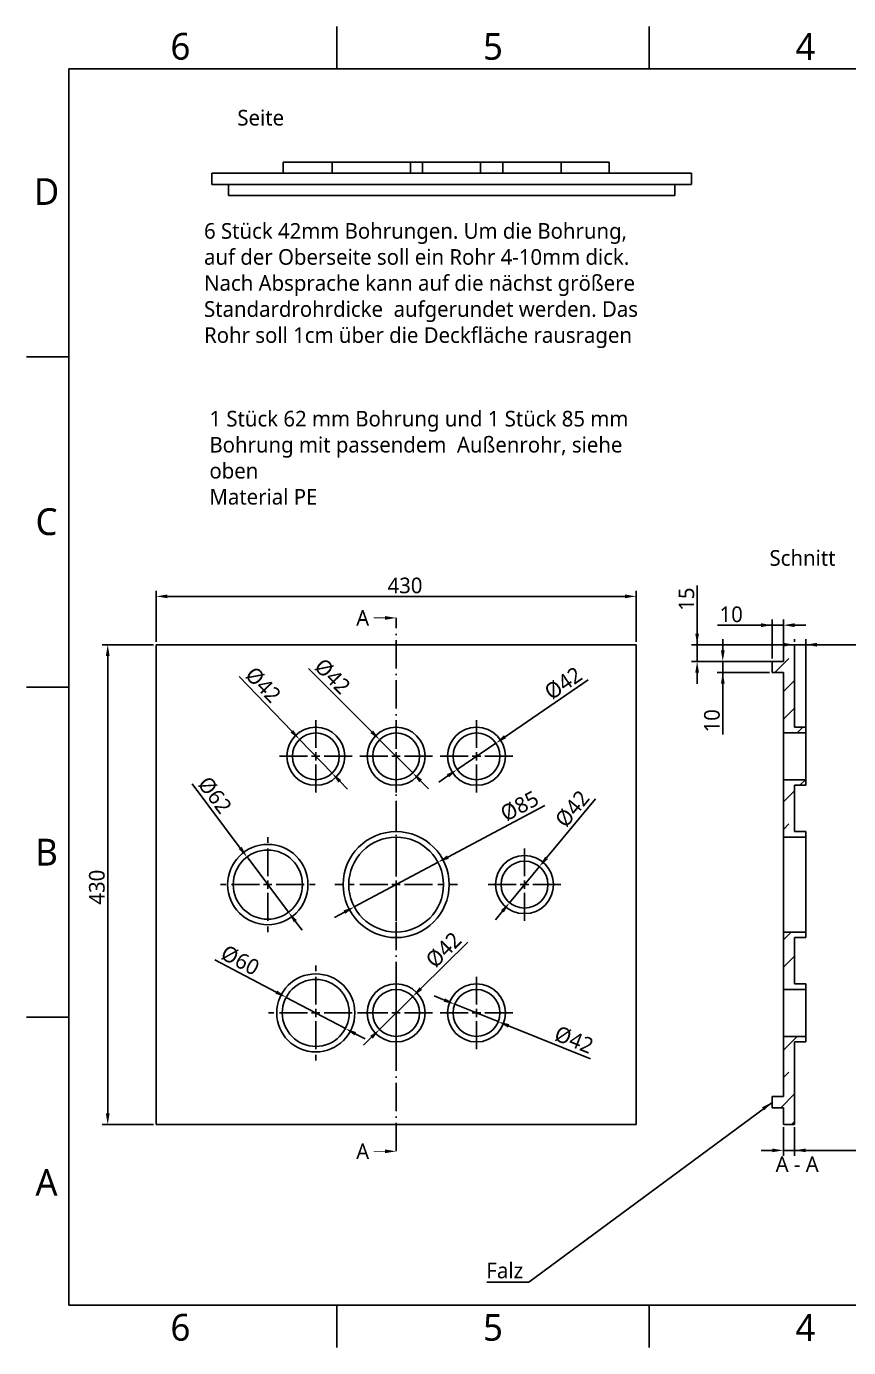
# Model space of a CAD drawing. Extents: x 1 to 420, y 0 to 296.
# Drawn here: x 1 to 185.2, y 0.5 to 296.5 of the extents above; entities that cross this region are included whole.
import ezdxf

# ---------------------------------------------------------------- set-up
doc = ezdxf.new("R2010")
doc.units = 0
doc.header["$LTSCALE"] = 12.7
doc.header["$MEASUREMENT"] = 0
doc.header["$PDMODE"] = 33
doc.header["$PDSIZE"] = 1
doc.linetypes.add('CENTER', pattern=[0.787402, 0.492126, -0.098425, 0.098425, -0.098425])
doc.linetypes.add('ONS_DASHDOT', pattern=[0.71, 0.5, -0.1, 0.01, -0.1])
doc.layers.get('DEFPOINTS').update_dxf_attribs({"linetype": 'CONTINUOUS'})
for name, color, linetype in [('ANNOTATION_TEXT', 7, 'CONTINUOUS'), ('BORDER_FRAME', 7, 'CONTINUOUS'), ('BORDER_ZONES', 7, 'CONTINUOUS'), ('CENTERMARKS', 7, 'CONTINUOUS'), ('SECTION_CUTTING_LINE', 7, 'ONS_DASHDOT'), ('VIEW_HATCHES', 7, 'CONTINUOUS'), ('VISIBLE', 7, 'CONTINUOUS')]:
    doc.layers.add(name, color=color, linetype=linetype)
doc.styles.add('ONSHAPE-STANDARD', font='NotoSans-Regular.ttf')
doc.styles.add('ONSHAPE-STANDARD-DIMENSION', font='')
doc.styles.add('ONSHAPE-STANDARD-NOTESTYLE', font='Noto Sans', dxfattribs={"height": 3.5})
doc.styles.add('ONSHAPE-STANDARD-VIEW-LABE', font='Noto Sans', dxfattribs={"height": 3.5})
doc.styles.get('ONSHAPE-STANDARD-DIMENSION').set_extended_font_data('Noto Sans')
doc.dimstyles.new('ONSHAPE-ISO-25$0', dxfattribs={"dimtxt": 3.5, "dimasz": 2.5, "dimexe": 1.25, "dimexo": 0.625, "dimtad": 1, "dimtxsty": 'ONSHAPE-STANDARD-DIMENSION', "dimcen": 2.5, "dimclrd": 7, "dimclre": 7, "dimclrt": 7, "dimadec": 1, "dimazin": 3, "dimtfac": 1, "dimtmove": 0, "dimatfit": 3})
doc.dimstyles.new('ONSHAPE-ISO-25$3', dxfattribs={"dimtxt": 3.5, "dimasz": 2.5, "dimexe": 1.25, "dimexo": 0.625, "dimtad": 1, "dimtxsty": 'ONSHAPE-STANDARD-DIMENSION', "dimcen": 0, "dimclrd": 7, "dimclre": 7, "dimclrt": 7, "dimadec": 1, "dimazin": 3, "dimtfac": 1, "dimtmove": 0, "dimatfit": 3})
pattern_1 = [(45, (170.5506, 104.2255), (-3.0881, 3.0881), [10.4814, -2.62034])]

# ---------------------------------------------------------------- blocks, each defined once
blk = doc.blocks.new('*D1')
at = {"layer": 'ANNOTATION_TEXT', "color": 7}
for p, q in [((30.06, 158.6), (30.06, 170.06)), ((32.56, 168.81), (135.06, 168.81)), ((137.56, 158.6), (137.56, 170.06))]:
    blk.add_line(p, q, dxfattribs=at)
for points in [[(32.56, 169.22), (32.56, 168.39), (30.06, 168.81)], [(135.06, 168.39), (135.06, 169.22), (137.56, 168.81)]]:
    blk.add_solid(points, dxfattribs=at)
at = {"layer": 'DEFPOINTS', "color": 0}
for p in [(137.56, 168.81), (137.56, 168.81), (30.06, 157.98), (137.56, 157.98)]:
    blk.add_point(p, dxfattribs=at)
at = {"layer": 'ANNOTATION_TEXT', "color": 7, "insert": (85.8, 171.23), "char_height": 3.5, "attachment_point": 5, "style": 'ONSHAPE-STANDARD-DIMENSION'}
blk.add_mtext('430', dxfattribs=at)
blk = doc.blocks.new('*D2')
at = {"layer": 'ANNOTATION_TEXT', "color": 7}
for p, q in [((29.44, 157.98), (17.96, 157.98)), ((19.21, 52.98), (19.21, 155.48)), ((29.44, 50.48), (17.96, 50.48))]:
    blk.add_line(p, q, dxfattribs=at)
for points in [[(19.63, 155.48), (18.79, 155.48), (19.21, 157.98)], [(18.79, 52.98), (19.63, 52.98), (19.21, 50.48)]]:
    blk.add_solid(points, dxfattribs=at)
at = {"layer": 'DEFPOINTS', "color": 0}
for p in [(19.21, 157.98), (19.21, 157.98), (30.06, 157.98), (30.06, 50.48)]:
    blk.add_point(p, dxfattribs=at)
at = {"layer": 'ANNOTATION_TEXT', "color": 7, "insert": (16.79, 103.65), "char_height": 3.5, "attachment_point": 5, "rotation": 90, "style": 'ONSHAPE-STANDARD-DIMENSION'}
blk.add_mtext('430', dxfattribs=at)
blk = doc.blocks.new('*D15')
at = {"layer": 'ANNOTATION_TEXT', "color": 7}
for p, q in [((168.05, 154.85), (168.05, 163.6)), ((170.55, 154.85), (170.55, 163.6)), ((168.05, 162.35), (155.78, 162.35)), ((165.55, 162.35), (163.05, 162.35)), ((170.55, 162.35), (168.05, 162.35)), ((173.05, 162.35), (175.55, 162.35))]:
    blk.add_line(p, q, dxfattribs=at)
for points in [[(165.55, 161.93), (165.55, 162.77), (168.05, 162.35)], [(173.05, 162.77), (173.05, 161.93), (170.55, 162.35)]]:
    blk.add_solid(points, dxfattribs=at)
at = {"layer": 'DEFPOINTS', "color": 0}
for p in [(168.05, 162.35), (168.05, 162.35), (168.05, 154.23), (170.55, 154.23)]:
    blk.add_point(p, dxfattribs=at)
at = {"layer": 'ANNOTATION_TEXT', "color": 7, "insert": (158.86, 164.77), "char_height": 3.5, "attachment_point": 5, "style": 'ONSHAPE-STANDARD-DIMENSION'}
blk.add_mtext('10', dxfattribs=at)
blk = doc.blocks.new('*D16')
at = {"layer": 'ANNOTATION_TEXT', "color": 7}
for p, q in [((156.98, 156.73), (156.98, 159.23)), ((167.43, 154.23), (155.73, 154.23)), ((156.98, 151.73), (156.98, 154.23)), ((167.43, 151.73), (155.73, 151.73)), ((156.98, 151.73), (156.98, 137.84)), ((156.98, 149.23), (156.98, 146.73))]:
    blk.add_line(p, q, dxfattribs=at)
for points in [[(156.56, 156.73), (157.4, 156.73), (156.98, 154.23)], [(157.4, 149.23), (156.56, 149.23), (156.98, 151.73)]]:
    blk.add_solid(points, dxfattribs=at)
at = {"layer": 'DEFPOINTS', "color": 0}
for p in [(156.98, 154.23), (156.98, 154.23), (168.05, 154.23), (168.05, 151.73)]:
    blk.add_point(p, dxfattribs=at)
at = {"layer": 'ANNOTATION_TEXT', "color": 7, "insert": (154.56, 140.92), "char_height": 3.5, "attachment_point": 5, "rotation": 90, "style": 'ONSHAPE-STANDARD-DIMENSION'}
blk.add_mtext('10', dxfattribs=at)
blk = doc.blocks.new('*D17')
at = {"layer": 'ANNOTATION_TEXT', "color": 7}
for p, q in [((151.23, 157.98), (151.23, 171.26)), ((151.23, 160.48), (151.23, 162.98)), ((156.92, 157.98), (149.98, 157.98)), ((151.23, 154.23), (151.23, 157.98)), ((167.99, 157.98), (157.04, 157.98)), ((169.93, 157.98), (168.11, 157.98)), ((156.92, 154.23), (149.98, 154.23)), ((169.93, 154.23), (157.04, 154.23)), ((151.23, 151.73), (151.23, 149.23))]:
    blk.add_line(p, q, dxfattribs=at)
for points in [[(150.82, 160.48), (151.65, 160.48), (151.23, 157.98)], [(151.65, 151.73), (150.82, 151.73), (151.23, 154.23)]]:
    blk.add_solid(points, dxfattribs=at)
at = {"layer": 'DEFPOINTS', "color": 0}
for p in [(151.23, 157.98), (151.23, 157.98), (170.55, 157.98), (170.55, 154.23)]:
    blk.add_point(p, dxfattribs=at)
at = {"layer": 'ANNOTATION_TEXT', "color": 7, "insert": (148.84, 168.19), "char_height": 3.5, "attachment_point": 5, "rotation": 90, "style": 'ONSHAPE-STANDARD-DIMENSION'}
blk.add_mtext('15', dxfattribs=at)
blk = doc.blocks.new('*D18')
at = {"layer": 'ANNOTATION_TEXT', "color": 7}
for p, q in [((170.55, 49.85), (170.55, 43.43)), ((173.05, 49.85), (173.05, 43.43)), ((168.05, 44.68), (165.55, 44.68)), ((170.55, 44.68), (173.05, 44.68)), ((173.05, 44.68), (194.54, 44.68)), ((175.55, 44.68), (178.05, 44.68)), ((194.66, 44.68), (204.77, 44.68))]:
    blk.add_line(p, q, dxfattribs=at)
for points in [[(168.05, 44.27), (168.05, 45.1), (170.55, 44.68)], [(175.55, 45.1), (175.55, 44.27), (173.05, 44.68)]]:
    blk.add_solid(points, dxfattribs=at)
at = {"layer": 'DEFPOINTS', "color": 0}
for p in [(170.55, 50.48), (173.05, 50.48), (173.05, 44.68), (173.05, 44.68)]:
    blk.add_point(p, dxfattribs=at)
at = {"layer": 'ANNOTATION_TEXT', "color": 7, "insert": (201.69, 47.1), "char_height": 3.5, "attachment_point": 5, "style": 'ONSHAPE-STANDARD-DIMENSION'}
blk.add_mtext('10', dxfattribs=at)
blk = doc.blocks.new('*D19')
at = {"layer": 'ANNOTATION_TEXT', "color": 7}
for p, q in [((78.34, 138.46), (64.16, 152.68)), ((87.52, 129.26), (80.11, 136.69)), ((89.29, 127.49), (91.05, 125.72))]:
    blk.add_line(p, q, dxfattribs=at)
for points in [[(78.05, 138.17), (78.64, 138.76), (80.11, 136.69)], [(89.58, 127.78), (88.99, 127.19), (87.52, 129.26)]]:
    blk.add_solid(points, dxfattribs=at)
at = {"layer": 'DEFPOINTS', "color": 0}
for p in [(80.11, 136.69), (87.52, 129.26)]:
    blk.add_point(p, dxfattribs=at)
at = {"layer": 'ANNOTATION_TEXT', "color": 7, "insert": (69.51, 150.88), "char_height": 3.5, "attachment_point": 5, "rotation": 314.9271, "style": 'ONSHAPE-STANDARD-DIMENSION'}
blk.add_mtext('%%c42', dxfattribs=at)
blk = doc.blocks.new('*D20')
at = {"layer": 'ANNOTATION_TEXT', "color": 7}
for p, q in [((94.62, 78.36), (92.3, 79.29)), ((96.94, 77.43), (106.69, 73.52)), ((109.01, 72.59), (127.37, 65.21))]:
    blk.add_line(p, q, dxfattribs=at)
for points in [[(94.47, 77.98), (94.78, 78.75), (96.94, 77.43)], [(109.16, 72.97), (108.85, 72.2), (106.69, 73.52)]]:
    blk.add_solid(points, dxfattribs=at)
at = {"layer": 'DEFPOINTS', "color": 0}
for p in [(96.94, 77.43), (106.69, 73.52)]:
    blk.add_point(p, dxfattribs=at)
at = {"layer": 'ANNOTATION_TEXT', "color": 7, "insert": (123.63, 69.43), "char_height": 3.5, "attachment_point": 5, "rotation": 338.1245, "style": 'ONSHAPE-STANDARD-DIMENSION'}
blk.add_mtext('%%c42', dxfattribs=at)
blk = doc.blocks.new('*D21')
at = {"layer": 'ANNOTATION_TEXT', "color": 7}
for p, q in [((89.32, 80.93), (99.84, 91.33)), ((80.08, 71.78), (87.55, 79.17)), ((78.3, 70.02), (76.53, 68.27))]:
    blk.add_line(p, q, dxfattribs=at)
for points in [[(89.03, 81.22), (89.62, 80.63), (87.55, 79.17)], [(78.6, 69.73), (78.01, 70.32), (80.08, 71.78)]]:
    blk.add_solid(points, dxfattribs=at)
at = {"layer": 'DEFPOINTS', "color": 0}
for p in [(87.55, 79.17), (80.08, 71.78)]:
    blk.add_point(p, dxfattribs=at)
at = {"layer": 'ANNOTATION_TEXT', "color": 7, "insert": (94.47, 89.57), "char_height": 3.5, "attachment_point": 5, "rotation": 44.6917, "style": 'ONSHAPE-STANDARD-DIMENSION'}
blk.add_mtext('%%c42', dxfattribs=at)
blk = doc.blocks.new('*D22')
at = {"layer": 'ANNOTATION_TEXT', "color": 7}
for p, q in [((95.4, 110.39), (117.1, 121.94)), ((74.43, 99.23), (93.19, 109.22)), ((72.23, 98.06), (70.02, 96.88))]:
    blk.add_line(p, q, dxfattribs=at)
for points in [[(95.2, 110.76), (95.6, 110.02), (93.19, 109.22)], [(72.42, 97.69), (72.03, 98.43), (74.43, 99.23)]]:
    blk.add_solid(points, dxfattribs=at)
at = {"layer": 'DEFPOINTS', "color": 0}
for p in [(93.19, 109.22), (74.43, 99.23)]:
    blk.add_point(p, dxfattribs=at)
at = {"layer": 'ANNOTATION_TEXT', "color": 7, "insert": (111.47, 121.8), "char_height": 3.5, "attachment_point": 5, "rotation": 28.0213, "style": 'ONSHAPE-STANDARD-DIMENSION'}
blk.add_mtext('%%c85', dxfattribs=at)
blk = doc.blocks.new('*D23')
at = {"layer": 'ANNOTATION_TEXT', "color": 7}
for p, q in [((60.45, 138.57), (48.66, 150.86)), ((69.45, 129.19), (62.18, 136.76)), ((71.18, 127.38), (72.91, 125.58))]:
    blk.add_line(p, q, dxfattribs=at)
for points in [[(60.15, 138.28), (60.75, 138.86), (62.18, 136.76)], [(71.48, 127.67), (70.88, 127.09), (69.45, 129.19)]]:
    blk.add_solid(points, dxfattribs=at)
at = {"layer": 'DEFPOINTS', "color": 0}
for p in [(62.18, 136.76), (69.45, 129.19)]:
    blk.add_point(p, dxfattribs=at)
at = {"layer": 'ANNOTATION_TEXT', "color": 7, "insert": (53.98, 148.97), "char_height": 3.5, "attachment_point": 5, "rotation": 313.7961, "style": 'ONSHAPE-STANDARD-DIMENSION'}
blk.add_mtext('%%c42', dxfattribs=at)
blk = doc.blocks.new('*D24')
at = {"layer": 'ANNOTATION_TEXT', "color": 7}
for p, q in [((108.22, 137.34), (126.86, 150.07)), ((97.48, 130.02), (106.15, 135.93)), ((95.41, 128.61), (93.35, 127.2))]:
    blk.add_line(p, q, dxfattribs=at)
for points in [[(107.98, 137.69), (108.45, 137), (106.15, 135.93)], [(95.65, 128.26), (95.18, 128.95), (97.48, 130.02)]]:
    blk.add_solid(points, dxfattribs=at)
at = {"layer": 'DEFPOINTS', "color": 0}
for p in [(106.15, 135.93), (97.48, 130.02)]:
    blk.add_point(p, dxfattribs=at)
at = {"layer": 'ANNOTATION_TEXT', "color": 7, "insert": (121.27, 149.3), "char_height": 3.5, "attachment_point": 5, "rotation": 34.3122, "style": 'ONSHAPE-STANDARD-DIMENSION'}
blk.add_mtext('%%c42', dxfattribs=at)
blk = doc.blocks.new('*D25')
at = {"layer": 'ANNOTATION_TEXT', "color": 7}
for p, q in [((117.5, 110.2), (128.46, 123.46)), ((109.22, 100.18), (115.91, 108.27)), ((107.63, 98.25), (106.04, 96.32))]:
    blk.add_line(p, q, dxfattribs=at)
for points in [[(117.18, 110.47), (117.82, 109.94), (115.91, 108.27)], [(107.95, 97.99), (107.31, 98.52), (109.22, 100.18)]]:
    blk.add_solid(points, dxfattribs=at)
at = {"layer": 'DEFPOINTS', "color": 0}
for p in [(115.91, 108.27), (109.22, 100.18)]:
    blk.add_point(p, dxfattribs=at)
at = {"layer": 'ANNOTATION_TEXT', "color": 7, "insert": (123.3, 121.18), "char_height": 3.5, "attachment_point": 5, "rotation": 50.44, "style": 'ONSHAPE-STANDARD-DIMENSION'}
blk.add_mtext('%%c42', dxfattribs=at)
blk = doc.blocks.new('*D26')
at = {"layer": 'ANNOTATION_TEXT', "color": 7}
for p, q in [((56.97, 80.14), (43.22, 87.38)), ((72.45, 71.98), (59.18, 78.97)), ((74.66, 70.81), (76.87, 69.65))]:
    blk.add_line(p, q, dxfattribs=at)
for points in [[(56.77, 79.77), (57.16, 80.5), (59.18, 78.97)], [(74.86, 71.18), (74.47, 70.45), (72.45, 71.98)]]:
    blk.add_solid(points, dxfattribs=at)
at = {"layer": 'DEFPOINTS', "color": 0}
for p in [(59.18, 78.97), (72.45, 71.98)]:
    blk.add_point(p, dxfattribs=at)
at = {"layer": 'ANNOTATION_TEXT', "color": 7, "insert": (48.87, 87.25), "char_height": 3.5, "attachment_point": 5, "rotation": 332.2201, "style": 'ONSHAPE-STANDARD-DIMENSION'}
blk.add_mtext('%%c60', dxfattribs=at)
blk = doc.blocks.new('*D27')
at = {"layer": 'ANNOTATION_TEXT', "color": 7}
for p, q in [((48.9, 112.42), (38.11, 126.77)), ((59.72, 98.03), (50.41, 110.42)), ((61.22, 96.03), (62.73, 94.03))]:
    blk.add_line(p, q, dxfattribs=at)
for points in [[(48.57, 112.17), (49.24, 112.67), (50.41, 110.42)], [(61.56, 96.28), (60.89, 95.78), (59.72, 98.03)]]:
    blk.add_solid(points, dxfattribs=at)
at = {"layer": 'DEFPOINTS', "color": 0}
for p in [(50.41, 110.42), (59.72, 98.03)]:
    blk.add_point(p, dxfattribs=at)
at = {"layer": 'ANNOTATION_TEXT', "color": 7, "insert": (43.16, 124.26), "char_height": 3.5, "attachment_point": 5, "rotation": 306.939, "style": 'ONSHAPE-STANDARD-DIMENSION'}
blk.add_mtext('%%c62', dxfattribs=at)
blk = doc.blocks.new('*D28')
at = {"layer": 'ANNOTATION_TEXT', "color": 7}
for p, q in [((170.49, 157.98), (168.11, 157.98)), ((173.05, 158.6), (173.05, 159.23)), ((175.55, 157.98), (173.05, 157.98)), ((175.55, 138.85), (175.55, 159.23)), ((175.55, 157.98), (199.66, 157.98)), ((178.05, 157.98), (180.55, 157.98))]:
    blk.add_line(p, q, dxfattribs=at)
for points in [[(170.55, 157.56), (170.55, 158.39), (173.05, 157.98)], [(178.05, 158.39), (178.05, 157.56), (175.55, 157.98)]]:
    blk.add_solid(points, dxfattribs=at)
at = {"layer": 'DEFPOINTS', "color": 0}
for p in [(173.05, 157.98), (173.05, 157.98), (173.05, 157.98), (175.55, 138.23)]:
    blk.add_point(p, dxfattribs=at)
at = {"layer": 'ANNOTATION_TEXT', "color": 7, "insert": (196.58, 160.39), "char_height": 3.5, "attachment_point": 5, "style": 'ONSHAPE-STANDARD-DIMENSION'}
blk.add_mtext('10', dxfattribs=at)

msp = doc.modelspace()

# ---------------------------------------------------------------- hatches: boundary and pattern name
at = {"layer": 'VIEW_HATCHES'}
h = msp.add_hatch(dxfattribs=at)
h.set_pattern_fill('ISO02W100', color=256, scale=34.937902, style=0, pattern_type=2)
h.set_pattern_definition(pattern_1)
edge = h.paths.add_edge_path(flags=0)
edge.add_line((168.0506, 151.7255), (168.0506, 154.2255))
edge.add_line((170.5506, 151.7255), (168.0506, 151.7255))
edge.add_line((170.5506, 151.7255), (170.5506, 138.2255))
edge.add_line((175.5506, 138.2255), (170.5506, 138.2255))
edge.add_line((175.5506, 139.4755), (175.5506, 138.2255))
edge.add_line((175.5506, 139.4755), (173.0506, 139.4755))
edge.add_line((173.0506, 157.9755), (173.0506, 139.4755))
edge.add_line((170.5506, 157.9755), (173.0506, 157.9755))
edge.add_line((170.5506, 157.9755), (170.5506, 154.2255))
edge.add_line((168.0506, 154.2255), (170.5506, 154.2255))
h = msp.add_hatch(dxfattribs=at)
h.set_pattern_fill('ISO02W100', color=256, scale=34.937902, style=0, pattern_type=2)
h.set_pattern_definition(pattern_1)
edge = h.paths.add_edge_path(flags=0)
edge.add_line((175.5506, 116.1005), (173.0506, 116.1005))
edge.add_line((173.0506, 126.4755), (173.0506, 116.1005))
edge.add_line((173.0506, 126.4755), (175.5506, 126.4755))
edge.add_line((175.5506, 127.7255), (175.5506, 126.4755))
edge.add_line((170.5506, 127.7255), (175.5506, 127.7255))
edge.add_line((170.5506, 127.7255), (170.5506, 114.8505))
edge.add_line((175.5506, 114.8505), (170.5506, 114.8505))
edge.add_line((175.5506, 116.1005), (175.5506, 114.8505))
h = msp.add_hatch(dxfattribs=at)
h.set_pattern_fill('ISO02W100', color=256, scale=34.937902, style=0, pattern_type=2)
h.set_pattern_definition(pattern_1)
edge = h.paths.add_edge_path(flags=0)
edge.add_line((170.5506, 93.6005), (175.5506, 93.6005))
edge.add_line((170.5506, 93.6005), (170.5506, 80.7255))
edge.add_line((175.5506, 80.7255), (170.5506, 80.7255))
edge.add_line((175.5506, 81.9755), (175.5506, 80.7255))
edge.add_line((175.5506, 81.9755), (173.0506, 81.9755))
edge.add_line((173.0506, 92.3505), (173.0506, 81.9755))
edge.add_line((173.0506, 92.3505), (175.5506, 92.3505))
edge.add_line((175.5506, 93.6005), (175.5506, 92.3505))
h = msp.add_hatch(dxfattribs=at)
h.set_pattern_fill('ISO02W100', color=256, scale=34.937902, style=0, pattern_type=2)
h.set_pattern_definition(pattern_1)
edge = h.paths.add_edge_path(flags=0)
edge.add_line((170.5506, 54.2255), (170.5506, 50.4755))
edge.add_line((170.5506, 50.4755), (173.0506, 50.4755))
edge.add_line((173.0506, 68.9755), (173.0506, 50.4755))
edge.add_line((173.0506, 68.9755), (175.5506, 68.9755))
edge.add_line((175.5506, 70.2255), (175.5506, 68.9755))
edge.add_line((170.5506, 70.2255), (175.5506, 70.2255))
edge.add_line((170.5506, 70.2255), (170.5506, 56.7255))
edge.add_line((168.0506, 56.7255), (170.5506, 56.7255))
edge.add_line((168.0506, 54.2255), (168.0506, 56.7255))
edge.add_line((170.5506, 54.2255), (168.0506, 54.2255))

# ---------------------------------------------------------------- linework, layer by layer
at = {"layer": 'ANNOTATION_TEXT', "extrusion": (0, -0.05429, -0.998525)}
msp.add_lwpolyline([(168.0506, -55.4531), (113.5094, -15.1599), (104.096, -15.1599)], dxfattribs=at)
at = {"layer": 'ANNOTATION_TEXT'}
msp.add_solid([(165.7915, 54.3267), (168.0506, 55.4755), (166.2862, 53.6561)], dxfattribs=at)
at = {"layer": 'BORDER_FRAME'}
for p, q in [((10.5, 10), (10.5, 287)), ((10.5, 287), (410.5, 287)), ((410.5, 10), (10.5, 10))]:
    msp.add_line(p, q, dxfattribs=at)
at = {"layer": 'BORDER_ZONES'}
for p, q in [((70.5, 287), (70.5, 296.5)), ((140.5, 287), (140.5, 296.5)), ((10.5, 222.5), (1, 222.5)), ((10.5, 148.5), (1, 148.5)), ((10.5, 74.5), (1, 74.5)), ((70.5, 10), (70.5, 0.5)), ((140.5, 10), (140.5, 0.5))]:
    msp.add_line(p, q, dxfattribs=at)
at = {"layer": 'CENTERMARKS', "linetype": 'CENTER'}
for p, q in [((65.814, 134.8505), (65.814, 141.3505)), ((83.814, 134.8505), (83.814, 141.3505)), ((101.814, 134.8505), (101.814, 141.3505)), ((63.939, 132.9755), (57.439, 132.9755)), ((65.814, 131.1005), (65.814, 124.6005)), ((67.689, 132.9755), (74.189, 132.9755)), ((81.939, 132.9755), (75.439, 132.9755)), ((83.814, 131.1005), (83.814, 124.6005)), ((85.689, 132.9755), (92.189, 132.9755)), ((99.939, 132.9755), (93.439, 132.9755)), ((101.814, 131.1005), (101.814, 124.6005)), ((103.689, 132.9755), (110.189, 132.9755)), ((83.814, 106.1005), (83.814, 117.9755)), ((55.064, 106.1005), (55.064, 115.1005)), ((112.564, 106.1005), (112.564, 112.6005)), ((53.189, 104.2255), (44.189, 104.2255)), ((56.939, 104.2255), (65.939, 104.2255)), ((81.939, 104.2255), (70.064, 104.2255)), ((85.689, 104.2255), (97.564, 104.2255)), ((110.689, 104.2255), (104.189, 104.2255)), ((114.439, 104.2255), (120.939, 104.2255)), ((55.064, 102.3505), (55.064, 93.3505)), ((83.814, 102.3505), (83.814, 90.4755)), ((112.564, 102.3505), (112.564, 95.8505)), ((65.814, 77.3505), (65.814, 86.1005)), ((83.814, 77.3505), (83.814, 83.8505)), ((101.814, 77.3505), (101.814, 83.8505)), ((63.939, 75.4755), (55.189, 75.4755)), ((67.689, 75.4755), (76.439, 75.4755)), ((81.939, 75.4755), (75.439, 75.4755)), ((85.689, 75.4755), (92.189, 75.4755)), ((99.939, 75.4755), (93.439, 75.4755)), ((103.689, 75.4755), (110.189, 75.4755)), ((65.814, 73.6005), (65.814, 64.8505)), ((83.814, 73.6005), (83.814, 67.1005)), ((101.814, 73.6005), (101.814, 67.1005))]:
    msp.add_line(p, q, dxfattribs=at)
at = {"layer": 'CENTERMARKS', "linetype": 'CONTINUOUS'}
for p, q in [((65.814, 132.038), (65.814, 133.913)), ((83.814, 132.038), (83.814, 133.913)), ((101.814, 132.038), (101.814, 133.913)), ((64.8765, 132.9755), (66.7515, 132.9755)), ((82.8765, 132.9755), (84.7515, 132.9755)), ((100.8765, 132.9755), (102.7515, 132.9755)), ((54.1265, 104.2255), (56.0015, 104.2255)), ((55.064, 103.288), (55.064, 105.163)), ((82.8765, 104.2255), (84.7515, 104.2255)), ((83.814, 103.288), (83.814, 105.163)), ((111.6265, 104.2255), (113.5015, 104.2255)), ((112.564, 103.288), (112.564, 105.163)), ((64.8765, 75.4755), (66.7515, 75.4755)), ((65.814, 74.538), (65.814, 76.413)), ((82.8765, 75.4755), (84.7515, 75.4755)), ((83.814, 74.538), (83.814, 76.413)), ((100.8765, 75.4755), (102.7515, 75.4755)), ((101.814, 74.538), (101.814, 76.413))]:
    msp.add_line(p, q, dxfattribs=at)
at = {"layer": 'SECTION_CUTTING_LINE', "color": 7}
msp.add_line((83.814, 44.4755), (83.814, 163.9755), dxfattribs=at)
for points in [[(81.314, 164.0797), (78.814, 164.0797), (81.314, 163.8713), (78.814, 163.8713)], [(83.814, 163.9755), (81.314, 164.3922), (81.314, 163.5588)], [(81.314, 44.5797), (78.814, 44.5797), (81.314, 44.3713), (78.814, 44.3713)], [(83.814, 44.4755), (81.314, 44.8922), (81.314, 44.0588)]]:
    msp.add_solid(points, dxfattribs=at)
at = {"layer": 'VISIBLE'}
for p, q in [((42.4957, 263.6149), (149.9957, 263.6149)), ((42.4957, 263.6149), (42.4957, 261.1149)), ((58.4957, 266.1149), (58.4957, 263.6149)), ((58.4957, 266.1149), (69.4957, 266.1149)), ((69.4957, 266.1149), (69.4957, 263.6149)), ((69.4957, 266.1149), (86.9957, 266.1149)), ((86.9957, 263.6149), (86.9957, 266.1149)), ((86.9957, 266.1149), (89.7457, 266.1149)), ((89.7457, 266.1149), (89.7457, 263.6149)), ((89.7457, 266.1149), (102.7457, 266.1149)), ((102.7457, 263.6149), (102.7457, 266.1149)), ((102.7457, 266.1149), (107.7457, 266.1149)), ((107.7457, 266.1149), (107.7457, 263.6149)), ((107.7457, 266.1149), (120.7457, 266.1149)), ((120.7457, 263.6149), (120.7457, 266.1149)), ((120.7457, 266.1149), (131.4957, 266.1149)), ((131.4957, 263.6149), (131.4957, 266.1149)), ((149.9957, 263.6149), (149.9957, 261.1149)), ((42.4957, 261.1149), (149.9957, 261.1149)), ((46.2457, 258.6149), (46.2457, 261.1149)), ((146.2457, 258.6149), (146.2457, 261.1149)), ((46.2457, 258.6149), (146.2457, 258.6149)), ((30.064, 157.9755), (30.064, 50.4755)), ((30.064, 157.9755), (137.564, 157.9755)), ((137.564, 157.9755), (137.564, 50.4755)), ((170.5506, 157.9755), (170.5506, 154.2255)), ((170.5506, 157.9755), (173.0506, 157.9755)), ((173.0506, 157.9755), (173.0506, 139.4755)), ((168.0506, 154.2255), (170.5506, 154.2255)), ((168.0506, 151.7255), (168.0506, 154.2255)), ((170.5506, 151.7255), (168.0506, 151.7255)), ((170.5506, 151.7255), (170.5506, 138.2255)), ((175.5506, 139.4755), (173.0506, 139.4755)), ((175.5506, 139.4755), (175.5506, 138.2255)), ((175.5506, 138.2255), (170.5506, 138.2255)), ((170.5506, 127.7255), (170.5506, 138.2255)), ((175.5506, 138.2255), (175.5506, 127.7255)), ((170.5506, 127.7255), (170.5506, 114.8505)), ((170.5506, 127.7255), (175.5506, 127.7255)), ((175.5506, 127.7255), (175.5506, 126.4755)), ((173.0506, 126.4755), (173.0506, 116.1005)), ((173.0506, 126.4755), (175.5506, 126.4755)), ((175.5506, 116.1005), (173.0506, 116.1005)), ((175.5506, 116.1005), (175.5506, 114.8505)), ((175.5506, 114.8505), (170.5506, 114.8505)), ((170.5506, 93.6005), (170.5506, 114.8505)), ((175.5506, 114.8505), (175.5506, 93.6005)), ((170.5506, 93.6005), (170.5506, 80.7255)), ((170.5506, 93.6005), (175.5506, 93.6005)), ((173.0506, 92.3505), (173.0506, 81.9755)), ((173.0506, 92.3505), (175.5506, 92.3505)), ((175.5506, 93.6005), (175.5506, 92.3505)), ((175.5506, 80.7255), (170.5506, 80.7255)), ((170.5506, 70.2255), (170.5506, 80.7255)), ((175.5506, 81.9755), (173.0506, 81.9755)), ((175.5506, 81.9755), (175.5506, 80.7255)), ((175.5506, 80.7255), (175.5506, 70.2255)), ((170.5506, 70.2255), (170.5506, 56.7255)), ((170.5506, 70.2255), (175.5506, 70.2255)), ((173.0506, 68.9755), (175.5506, 68.9755)), ((173.0506, 68.9755), (173.0506, 50.4755)), ((175.5506, 70.2255), (175.5506, 68.9755)), ((168.0506, 56.7255), (170.5506, 56.7255)), ((168.0506, 54.2255), (168.0506, 56.7255)), ((170.5506, 54.2255), (168.0506, 54.2255)), ((170.5506, 54.2255), (170.5506, 50.4755)), ((30.064, 50.4755), (137.564, 50.4755)), ((170.5506, 50.4755), (173.0506, 50.4755))]:
    msp.add_line(p, q, dxfattribs=at)
for centre, radius in [((65.814, 132.9755), 6.5), ((83.814, 132.9755), 6.5), ((101.814, 132.9755), 6.5), ((65.814, 132.9755), 5.25), ((83.814, 132.9755), 5.25), ((101.814, 132.9755), 5.25), ((83.814, 104.2255), 11.875), ((55.064, 104.2255), 9), ((83.814, 104.2255), 10.625), ((55.064, 104.2255), 7.75), ((112.564, 104.2255), 6.5), ((112.564, 104.2255), 5.25), ((65.814, 75.4755), 8.75), ((65.814, 75.4755), 7.5), ((83.814, 75.4755), 6.5), ((83.814, 75.4755), 5.25), ((101.814, 75.4755), 6.5), ((101.814, 75.4755), 5.25)]:
    msp.add_circle(centre, radius, dxfattribs=at)

# ---------------------------------------------------------------- texts
at = {"layer": 'ANNOTATION_TEXT', "char_height": 3.5, "style": 'ONSHAPE-STANDARD-NOTESTYLE'}
for s, insert, width, attachment_point in [('Seite', (48.248, 277.799), 63.835617, 1), ('6 Stück 42mm Bohrungen. Um die Bohrung, auf der Oberseite soll ein Rohr 4-10mm dick.  Nach Absprache kann auf die nächst größere Standardrohrdicke  aufgerundet werden. Das Rohr soll 1cm über die Deckfläche rausragen', (40.7872, 252.4367), 101.766925, 1), ('1 Stück 62 mm Bohrung und 1 Stück 85 mm Bohrung mit passendem  Außenrohr, siehe oben\\PMaterial PE', (41.9928, 210.3703), 101.848716, 1), ('Schnitt', (167.445, 179.1659), 63.835617, 1), ('Falz', (112.2594, 17.7455), 8.163488, 6)]:
    msp.add_mtext(s, dxfattribs=dict(at, insert=insert, width=width, attachment_point=attachment_point))
at = {"layer": 'ANNOTATION_TEXT', "color": 7, "insert": (173.0506, 43.3505), "char_height": 3.5, "attachment_point": 2, "style": 'ONSHAPE-STANDARD-VIEW-LABE'}
msp.add_mtext(' A - A ', dxfattribs=at)
at = {"layer": 'BORDER_ZONES', "char_height": 6, "attachment_point": 5, "style": 'ONSHAPE-STANDARD'}
for s, insert in [('6', (35.5, 292)), ('5', (105.5, 292)), ('4', (175.5, 292)), ('D', (5.5, 259.5)), ('C', (5.5, 185.5)), ('B', (5.5, 111.5)), ('A', (5.5, 37.5)), ('6', (35.5, 5)), ('5', (105.5, 5)), ('4', (175.5, 5))]:
    msp.add_mtext(s, dxfattribs=dict(at, insert=insert))
at = {"layer": 'SECTION_CUTTING_LINE', "color": 7, "char_height": 3.5, "width": 3.120913, "attachment_point": 1, "style": 'ONSHAPE-STANDARD'}
for insert in [(74.8645, 165.7255), (74.8645, 46.2255)]:
    msp.add_mtext('\\fNoto Sans|b0|i0|c0|p0;\\W1.0000000000;\\T1.0000000000;\\o\\lA', dxfattribs=dict(at, insert=insert))

# ---------------------------------------------------------------- dimensions: what is measured, and where the dimension line sits
at = {"layer": 'ANNOTATION_TEXT'}
for base, p1, p2, picture, middle in [((137.564, 168.8073), (30.064, 157.9755, -1.25), (137.564, 157.9755, -1.25), '*D1', (85.8044, 168.8073)), ((168.0506, 162.3512), (170.5506, 154.2255, -2.1875), (168.0506, 154.2255, -2.1875), '*D15', (158.8571, 162.3512)), ((173.0506, 157.9755), (175.5506, 138.2255, -2.1875), (173.0506, 157.9755, -2.1875), '*D28', (196.5769, 157.9755)), ((173.0506, 44.6819), (170.5506, 50.4755, -2.1875), (173.0506, 50.4755, -2.1875), '*D18', (201.6918, 44.6819))]:
    dim = msp.add_linear_dim(base=base, p1=p1, p2=p2, dimstyle='ONSHAPE-ISO-25$0', override={"dimlfac": 4, "dimpost": ''}, dxfattribs=at)
    dim.commit()
    dim.dimension.update_dxf_attribs({"geometry": picture, "text_midpoint": middle, "dimtype": 160})
for base, p1, p2, picture, middle in [((151.2346, 157.9755), (170.5506, 154.2255, -2.1875), (170.5506, 157.9755, -2.1875), '*D17', (151.2346, 168.1948)), ((19.2088, 157.9755), (30.064, 50.4755, -1.25), (30.064, 157.9755, -1.25), '*D2', (19.2088, 103.6482)), ((156.9804, 154.2255), (168.0506, 151.7255, -2.1875), (168.0506, 154.2255, -2.1875), '*D16', (156.9804, 140.9172))]:
    dim = msp.add_linear_dim(base=base, p1=p1, p2=p2, angle=90, dimstyle='ONSHAPE-ISO-25$0', override={"dimlfac": 4, "dimpost": ''}, dxfattribs=at)
    dim.commit()
    dim.dimension.update_dxf_attribs({"geometry": picture, "text_midpoint": middle, "dimtype": 160})
for p1, p2, picture, middle in [((87.5215, 129.2585, 1.25), (80.1064, 136.6925, 1.25), '*D19', (67.728, 149.1024)), ((69.4474, 129.186, 1.25), (62.1805, 136.765, 1.25), '*D23', (52.1552, 147.2207)), ((97.4776, 130.0161, 1.25), (106.1503, 135.9349, 1.25), '*D24', (122.6871, 147.2207)), ((59.7214, 98.0311, 1.25), (50.4065, 110.4199, 1.25), '*D27', (41.143, 122.7403)), ((74.4345, 99.2339, 1.25), (93.1934, 109.2171, 1.25), '*D22', (112.6518, 119.5726)), ((109.2203, 100.178, 1.25), (115.9076, 108.273, 1.25), '*D25', (125.2421, 119.5726)), ((80.0817, 71.7832, 1.25), (87.5462, 79.1678, 1.25), '*D21', (96.2472, 87.7756)), ((72.4495, 71.9799, 1.25), (59.1784, 78.9711, 1.25), '*D26', (47.6961, 85.0198)), ((96.942, 77.4316, 1.25), (106.6859, 73.5194, 1.25), '*D20', (122.6871, 67.0949))]:
    dim = msp.add_diameter_dim_2p(p1=p1, p2=p2, dimstyle='ONSHAPE-ISO-25$3', override={"dimlfac": 4, "dimpost": '%%c<>', "dimtofl": 1, "dimtmove": 0, "dimatfit": 3}, dxfattribs=at)
    dim.commit()
    dim.dimension.update_dxf_attribs({"geometry": picture, "text_midpoint": middle, "dimtype": 163})

doc.saveas('drawing.dxf')
